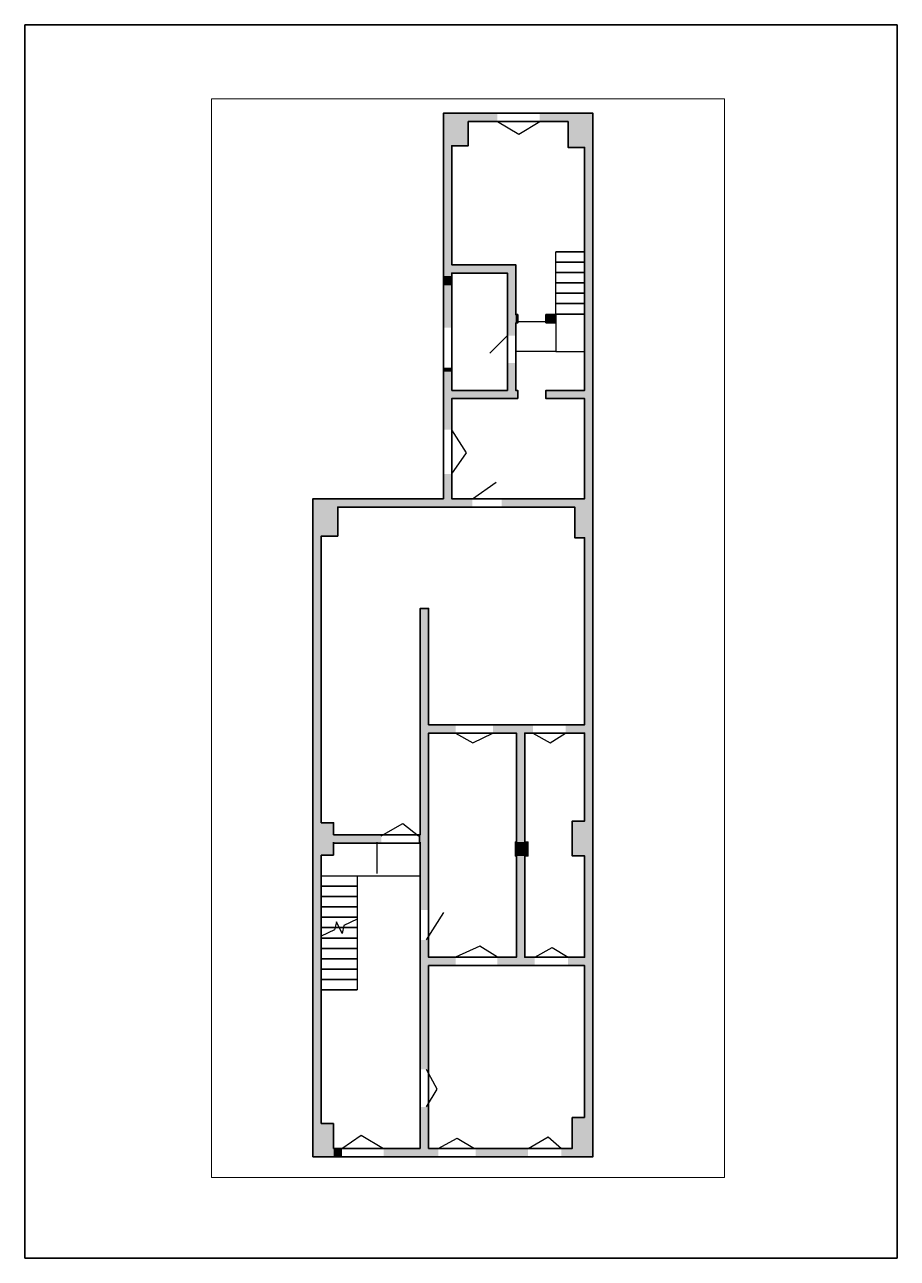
# Paper-space layout 'Layout1' of a CAD drawing. Header units: millimetres. Extents: x 64 to 274, y 59 to 356.
# The model-space entities are those that its viewports show. They can reach past a viewport. Long polylines and large blocks are cut down to what shows.
import ezdxf

# ---------------------------------------------------------------- set-up
doc = ezdxf.new("R2010")
doc.units = ezdxf.units.MM
doc.linetypes.add('Projeção', pattern=[396.875, 238.125, -158.75])
for name, color, linetype, lineweight in [('A-ALV-___-___-EXI', 250, 'Continuous', 35), ('A-ESC-___-___-EXI', 250, 'Continuous', 25), ('A-JAN-___-___-EXI', 250, 'Continuous', 25), ('A-POR-___-___-EXI', 250, 'Continuous', 25)]:
    doc.layers.add(name, color=color, linetype=linetype, lineweight=lineweight)

# ---------------------------------------------------------------- blocks, each defined once
blk = doc.blocks.new('SVG - A4-23033332-Não nomeada')
at = {"layer": 'A-ALV-___-___-EXI'}
for p, q in [((64.29, 356.5), (64.29, 59.5)), ((274.29, 356.5), (64.29, 356.5)), ((274.29, 59.5), (274.29, 356.5)), ((64.29, 59.5), (274.29, 59.5))]:
    blk.add_line(p, q, dxfattribs=at)

msp = doc.modelspace()

# ---------------------------------------------------------------- hatches: boundary and pattern name
at = {"layer": 'A-ALV-___-___-EXI'}
for points in [[(25364, -612), (25764, -612), (25764, 168), (25164, 168), (25164, -612)], [(25764, -32), (26464, -32), (26464, 168), (25764, 168)], [(28164, -32), (28764, -32), (28764, 168), (27484, 168), (27484, -32)], [(28564, -652), (28764, -652), (28764, -32), (28164, -32), (28164, -652)], [(25364, -3750), (25364, -612), (25164, -612), (25164, -3750)], [(28764, -9312), (28764, -652), (28564, -652), (28564, -9312)], [(26704, -3677), (26704, -3477), (25364, -3477), (25364, -3677)], [(26704, -5182), (26904, -5182), (26904, -3477), (26704, -3477), (26704, -3677)], [(25364, -3970), (25364, -3750), (25164, -3750), (25164, -3970)], [(25164, -4990), (25364, -4990), (25364, -3970), (25164, -3970)], [(26904, -4877), (26954, -4877), (26954, -4677), (26904, -4677)], [(27871, -4877), (27871, -4677), (27631, -4677), (27631, -4877)], [(26704, -6502), (26904, -6502), (26904, -5842), (26704, -5842), (26704, -5974)], [(25364, -6052), (25364, -5952), (25164, -5952), (25164, -6052)], [(25364, -6952), (25364, -6052), (25164, -6052), (25164, -6952)], [(26954, -6702), (26954, -6502), (25364, -6502), (25364, -6702)], [(27631, -6702), (28564, -6702), (28564, -6502), (27631, -6502)], [(25364, -7452), (25364, -6952), (25164, -6952), (25164, -7452)], [(25164, -9112), (25364, -9112), (25364, -8512), (25164, -8512)], [(22604, -9312), (22604, -9112), (22024, -9112), (22024, -9312)], [(22624, -9312), (25864, -9312), (25864, -9112), (22604, -9112), (22604, -9312)], [(26564, -9312), (28564, -9312), (28564, -9112), (26564, -9112)], [(22224, -10012), (22624, -10012), (22624, -9312), (22024, -9312), (22024, -10012)], [(28564, -10052), (28764, -10052), (28764, -9312), (28324, -9312), (28324, -10052)], [(22024, -16912), (22224, -16912), (22224, -10012), (22024, -10012), (22024, -12468)], [(28564, -16872), (28764, -16872), (28764, -10052), (28564, -10052), (28564, -14752)], [(24808, -19012), (24808, -11752), (24608, -11752), (24608, -19012)], [(24808, -14752), (25458, -14752), (25458, -14552), (24808, -14552)], [(27124, -14752), (27318, -14752), (27318, -14552), (26358, -14552), (26358, -14752), (26924, -14752)], [(28104, -14752), (28564, -14752), (28564, -14552), (28104, -14552)], [(26924, -17377), (27124, -17377), (27124, -14752), (26924, -14752)], [(22524, -17692), (22524, -16912), (22024, -16912), (22024, -17692), (22224, -17692)], [(28564, -17712), (28764, -17712), (28764, -16872), (28264, -16872), (28264, -17712)], [(23668, -17402), (23668, -17202), (22524, -17202), (22524, -17402)], [(24568, -17402), (24608, -17402), (24608, -17202), (24568, -17202)], [(27199, -17712), (27199, -17377), (26899, -17377), (26899, -17712), (27124, -17712)], [(22024, -24152), (22224, -24152), (22224, -17692), (22024, -17692), (22024, -18962)], [(26924, -20152), (27124, -20152), (27124, -17712), (26924, -17712), (26924, -18962)], [(28764, -24012), (28764, -17712), (28564, -17712), (28564, -24012)], [(24608, -22852), (24808, -22852), (24808, -19732), (24608, -19732)], [(24808, -20352), (25458, -20352), (25458, -20152), (24808, -20152)], [(27364, -20352), (27364, -20152), (26464, -20152), (26464, -20352)], [(28164, -20352), (28564, -20352), (28564, -20152), (28164, -20152)], [(24608, -24752), (24808, -24752), (24808, -23752), (24608, -23752)], [(28764, -24752), (28764, -24012), (28264, -24012), (28264, -24752)], [(22524, -24952), (22524, -24152), (22024, -24152), (22024, -24952)], [(22724, -24952), (22724, -24752), (22524, -24752), (22524, -24952)], [(25042, -24952), (25042, -24752), (23724, -24752), (23724, -24952)], [(25942, -24952), (27204, -24952), (27204, -24752), (25942, -24752)], [(28764, -24952), (28764, -24752), (28004, -24752), (28004, -24952)]]:
    msp.add_hatch(color=11, dxfattribs=at).paths.add_polyline_path(points)

# ---------------------------------------------------------------- linework, layer by layer
for p, q in [((27631, -4877), (27631, -4677)), ((27631, -4677), (27871, -4677)), ((27871, -4677), (27871, -4877)), ((27871, -4877), (27631, -4877)), ((22524, -17377), (22524, -17692)), ((22524, -17692), (22524, -17402)), ((22524, -17402), (24608, -17402)), ((24608, -18187), (24608, -17377)), ((24608, -17402), (24608, -24752)), ((22224, -24152), (22224, -17692)), ((22224, -17692), (22524, -17692)), ((22524, -17692), (22224, -17692)), ((22224, -17692), (22224, -18187)), ((22224, -19187), (22224, -18187)), ((22524, -24152), (22224, -24152)), ((22524, -24752), (22524, -24152)), ((24608, -24752), (22524, -24752))]:
    msp.add_line(p, q, dxfattribs=at)
at = {"layer": 'A-ALV-___-___-EXI', "color": 7, "lineweight": 35}
for points in [[(22024, -24952), (28764, -24952), (28764, 168), (25164, 168), (25164, -9112), (22024, -9112)], [(26954, -6702), (26954, -6502), (26904, -6502), (26904, -4877), (26954, -4877), (26954, -4677), (26904, -4677), (26904, -3477), (25364, -3477), (25364, -612), (25764, -612), (25764, -32), (28164, -32), (28164, -652), (28564, -652), (28564, -6502), (27631, -6502), (27631, -6702), (28564, -6702), (28564, -9112), (25364, -9112), (25364, -6702)], [(25364, -6502), (25364, -3677), (26704, -3677), (26704, -6502)], [(24808, -14552), (24808, -11752), (24608, -11752), (24608, -17202), (22524, -17202), (22524, -16912), (22224, -16912), (22224, -10012), (22624, -10012), (22624, -9312), (28324, -9312), (28324, -10052), (28564, -10052), (28564, -14552)], [(26924, -17712), (26924, -20152), (24808, -20152), (24808, -14752), (26924, -14752), (26924, -17377), (26899, -17377), (26899, -17712)], [(27124, -17377), (27124, -14752), (28564, -14752), (28564, -16872), (28264, -16872), (28264, -17712), (28564, -17712), (28564, -20152), (27124, -20152), (27124, -17712), (27199, -17712), (27199, -17377)], [(28564, -24012), (28264, -24012), (28264, -24752), (24808, -24752), (24808, -20352), (28564, -20352)]]:
    msp.add_lwpolyline(points, close=True, dxfattribs=at)
at = {"layer": 'A-ESC-___-___-EXI'}
for p, q in [((27631, -4852), (26954, -4852)), ((27871, -4877), (27871, -5565)), ((27871, -5565), (26904, -5565)), ((27871, -5565), (28564, -5565)), ((23568, -18137), (23568, -17377)), ((22224, -18187), (23093, -18187)), ((22224, -18187), (23093, -18187)), ((23093, -18187), (24608, -18187)), ((23093, -18187), (23093, -19235)), ((23093, -19235), (23093, -19437)), ((23093, -19437), (23093, -19687)), ((23093, -19687), (23093, -19937)), ((23093, -19937), (23093, -20187)), ((23093, -20187), (23093, -20437)), ((23093, -20437), (23093, -20687)), ((23093, -20687), (22224, -20687)), ((22224, -20687), (23093, -20687)), ((23093, -20687), (23093, -20937)), ((23093, -20937), (22224, -20937)), ((22224, -20937), (23093, -20937))]:
    msp.add_line(p, q, dxfattribs=at)
at = {"layer": 'A-ESC-___-___-EXI', "linetype": 'Projeção'}
msp.add_lwpolyline([(27871, -4677), (27871, -4665), (28564, -4665), (27871, -4665), (27871, -4415), (27871, -4165), (27871, -3915), (27871, -3665), (27871, -3415), (27871, -3165), (28564, -3165), (27871, -3165)], dxfattribs=at)
at = {"layer": 'A-ESC-___-___-EXI'}
for points in [[(28564, -3415), (27871, -3415)], [(28564, -3665), (27871, -3665)], [(28564, -3915), (27871, -3915)], [(28564, -4165), (27871, -4165)], [(28564, -4415), (27871, -4415)], [(22224, -18437), (23093, -18437)], [(22224, -18687), (23093, -18687)], [(22224, -18937), (23093, -18937)], [(22224, -19187), (23093, -19187)], [(22224, -19437), (22558, -19437), (22659, -19437), (22558, -19437)], [(22659, -19437), (22759, -19437), (23093, -19437), (22759, -19437)], [(22224, -19687), (23093, -19687)], [(22224, -19937), (23093, -19937)], [(22224, -20187), (23093, -20187)], [(22224, -20437), (23093, -20437)]]:
    msp.add_lwpolyline(points, close=True, dxfattribs=at)
at = {"layer": 'A-ESC-___-___-EXI', "linetype": 'Continuous'}
msp.add_lwpolyline([(23093, -19235), (22772, -19384), (22725, -19579), (22592, -19296), (22545, -19490), (22224, -19640)], dxfattribs=at)
at = {"layer": 'A-JAN-___-___-EXI'}
for points in [[(26464, -32), (26984, -332), (27484, -32)], [(25364, -8512), (25720, -8004), (25364, -7452)], [(22724, -24752), (23183, -24431), (23724, -24752)], [(25042, -24752), (25499, -24504), (25917, -24752)], [(27204, -24752), (27689, -24472), (28004, -24752)]]:
    msp.add_lwpolyline(points, dxfattribs=at)
at = {"layer": 'A-POR-___-___-EXI'}
for p, q in [((26704, -5182), (26280, -5606)), ((25864, -9112), (26438, -8711)), ((24758, -19732), (25172, -19071))]:
    msp.add_line(p, q, dxfattribs=at)
for points in [[(25458, -14752), (25874, -14992), (26358, -14752)], [(27318, -14752), (27734, -14992), (28104, -14752)], [(23668, -17227), (24188, -16927), (24568, -17227)], [(26464, -20152), (26040, -19887), (25458, -20152)], [(27364, -20152), (27780, -19912), (28164, -20152)], [(24758, -23752), (25014, -23322), (24758, -22852)]]:
    msp.add_lwpolyline(points, dxfattribs=at)

psp = doc.layouts.get("Layout1")

# ---------------------------------------------------------------- block references
at = {"layer": 'A-POR-___-___-EXI'}
psp.add_blockref('SVG - A4-23033332-Não nomeada', (0, 0), dxfattribs=at)

# ---------------------------------------------------------------- viewports
at = {"layer": 'A-JAN-___-___-EXI'}
psp.add_viewport(center=(170.95, 208.8), size=(123.47, 259.731), view_center_point=(25754.12, -12468.48), view_height=25973.062, dxfattribs=at)

doc.saveas('drawing.dxf')
